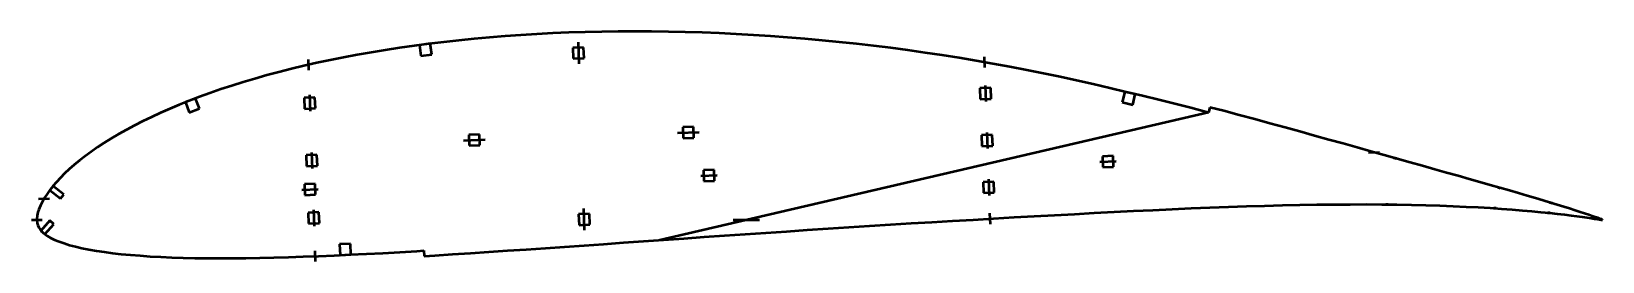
# Model space of a CAD drawing. Header units: metres. Extents: x -203 to 378, y -15 to 70.
import ezdxf

# ---------------------------------------------------------------- set-up
doc = ezdxf.new("R2010")
doc.units = ezdxf.units.M
for name, color, linetype, lineweight in [('FoilLayer', 1, 'Continuous', 50), ('StringerLayer', 1, 'Continuous', 50), ('SubLayer', 1, 'Continuous', 50)]:
    doc.layers.add(name, color=color, linetype=linetype, lineweight=lineweight)

msp = doc.modelspace()

# ---------------------------------------------------------------- linework, layer by layer
at = {"layer": 'FoilLayer'}
for p, q in [((-61.9, 64.33), (-67.28, 63.57)), ((-56.45, 65.05), (-61.9, 64.33)), ((-50.93, 65.72), (-56.45, 65.05)), ((-45.34, 66.35), (-50.93, 65.72)), ((-39.7, 66.91), (-45.34, 66.35)), ((-34, 67.41), (-39.7, 66.91)), ((-28.22, 67.87), (-34, 67.41)), ((-22.38, 68.28), (-28.22, 67.87)), ((-16.49, 68.64), (-22.38, 68.28)), ((-10.55, 68.95), (-16.49, 68.64)), ((-4.58, 69.19), (-10.55, 68.95)), ((1.45, 69.38), (-4.58, 69.19)), ((7.53, 69.52), (1.45, 69.38)), ((13.65, 69.6), (7.53, 69.52)), ((19.81, 69.64), (13.65, 69.6)), ((25.99, 69.62), (19.81, 69.64)), ((32.2, 69.54), (25.99, 69.62)), ((38.44, 69.4), (32.2, 69.54)), ((44.71, 69.21), (38.44, 69.4)), ((51.01, 68.96), (44.71, 69.21)), ((57.32, 68.67), (51.01, 68.96)), ((63.65, 68.32), (57.32, 68.67)), ((69.99, 67.9), (63.65, 68.32)), ((76.34, 67.43), (69.99, 67.9)), ((82.7, 66.92), (76.34, 67.43)), ((89.07, 66.34), (82.7, 66.92)), ((95.44, 65.72), (89.07, 66.34)), ((101.8, 65.05), (95.44, 65.72)), ((108.15, 64.31), (101.8, 65.05)), ((114.5, 63.53), (108.15, 64.31)), ((-92.95, 59.04), (-97.83, 58)), ((-87.97, 60.04), (-92.95, 59.04)), ((-82.92, 61), (-87.97, 60.04)), ((-77.78, 61.91), (-82.92, 61)), ((-72.57, 62.76), (-77.78, 61.91)), ((-67.28, 63.57), (-72.57, 62.76)), ((120.84, 62.68), (114.5, 63.53)), ((127.17, 61.79), (120.84, 62.68)), ((133.49, 60.85), (127.17, 61.79)), ((139.79, 59.85), (133.49, 60.85)), ((146.07, 58.8), (139.79, 59.85)), ((152.32, 57.7), (146.07, 58.8)), ((-116.4, 53.43), (-120.81, 52.17)), ((-111.89, 54.64), (-116.4, 53.43)), ((-107.3, 55.81), (-111.89, 54.64)), ((-102.62, 56.93), (-107.3, 55.81)), ((-97.83, 58), (-102.62, 56.93)), ((158.57, 56.54), (152.32, 57.7)), ((164.79, 55.34), (158.57, 56.54)), ((170.99, 54.1), (164.79, 55.34)), ((177.15, 52.82), (170.99, 54.1)), ((183.28, 51.48), (177.15, 52.82)), ((-137.4, 46.85), (-141.29, 45.43)), ((-133.41, 48.23), (-137.4, 46.85)), ((-129.32, 49.58), (-133.41, 48.23)), ((-125.11, 50.9), (-129.32, 49.58)), ((-120.81, 52.17), (-125.11, 50.9)), ((189.4, 50.1), (183.28, 51.48)), ((195.5, 48.68), (189.4, 50.1)), ((201.58, 47.24), (195.5, 48.68)), ((207.63, 45.79), (201.58, 47.24)), ((-152.3, 41.02), (-155.73, 39.5)), ((-148.75, 42.51), (-152.3, 41.02)), ((-145.07, 43.98), (-148.75, 42.51)), ((-141.29, 45.43), (-145.07, 43.98)), ((213.65, 44.32), (207.63, 45.79)), ((219.6, 42.83), (213.65, 44.32)), ((225.51, 41.33), (219.6, 42.83)), ((231.38, 39.81), (225.51, 41.33)), ((232.55, 41.57), (232.04, 39.64)), ((237.7, 40.22), (232.55, 41.57)), ((-162.27, 36.4), (-165.37, 34.82)), ((-159.06, 37.96), (-162.27, 36.4)), ((-155.73, 39.5), (-159.06, 37.96)), ((232.04, 39.64), (29.07, -7.54)), ((232.04, 39.64), (231.38, 39.81)), ((243.47, 38.69), (237.7, 40.22)), ((249.16, 37.16), (243.47, 38.69)), ((254.8, 35.62), (249.16, 37.16)), ((260.38, 34.09), (254.8, 35.62)), ((-173.91, 30.04), (-176.51, 28.42)), ((-171.2, 31.64), (-173.91, 30.04)), ((-168.34, 33.24), (-171.2, 31.64)), ((-165.37, 34.82), (-168.34, 33.24)), ((265.88, 32.58), (260.38, 34.09)), ((271.31, 31.09), (265.88, 32.58)), ((276.64, 29.61), (271.31, 31.09)), ((281.89, 28.14), (276.64, 29.61)), ((-183.58, 23.52), (-185.68, 21.9)), ((-181.35, 25.15), (-183.58, 23.52)), ((-178.98, 26.79), (-181.35, 25.15)), ((-176.51, 28.42), (-178.98, 26.79)), ((287.05, 26.7), (281.89, 28.14)), ((292.11, 25.28), (287.05, 26.7)), ((297.07, 23.89), (292.11, 25.28)), ((301.92, 22.53), (297.07, 23.89)), ((-189.48, 18.68), (-191.19, 17.07)), ((-187.65, 20.29), (-189.48, 18.68)), ((-185.68, 21.9), (-187.65, 20.29)), ((306.66, 21.19), (301.92, 22.53)), ((311.27, 19.89), (306.66, 21.19)), ((315.77, 18.62), (311.27, 19.89)), ((320.14, 17.38), (315.77, 18.62)), ((-195.56, 12.36), (-196.75, 10.83)), ((-194.23, 13.9), (-195.56, 12.36)), ((-192.77, 15.48), (-194.23, 13.9)), ((-191.19, 17.07), (-192.77, 15.48)), ((324.39, 16.19), (320.14, 17.38)), ((328.49, 15.03), (324.39, 16.19)), ((332.45, 13.9), (328.49, 15.03)), ((336.27, 12.82), (332.45, 13.9)), ((339.93, 11.77), (336.27, 12.82)), ((343.45, 10.77), (339.93, 11.77)), ((-199.53, 6.52), (-200.16, 5.24)), ((-198.73, 7.93), (-199.53, 6.52)), ((-197.81, 9.36), (-198.73, 7.93)), ((-196.75, 10.83), (-197.81, 9.36)), ((346.8, 9.81), (343.45, 10.77)), ((349.99, 8.88), (346.8, 9.81)), ((353.02, 7.98), (349.99, 8.88)), ((355.89, 7.13), (353.02, 7.98)), ((358.59, 6.31), (355.89, 7.13)), ((361.13, 5.53), (358.59, 6.31)), ((-201.48, 0.17), (-201.49, -0.08)), ((-201.34, 1.51), (-201.48, 0.17)), ((-201.08, 2.82), (-201.34, 1.51)), ((-200.71, 3.82), (-201.08, 2.82)), ((-200.16, 5.24), (-200.71, 3.82)), ((137.37, -0.42), (144.97, 0.02)), ((144.97, 0.02), (152.55, 0.47)), ((152.55, 0.47), (160.1, 0.91)), ((160.1, 0.91), (167.62, 1.32)), ((167.62, 1.32), (175.07, 1.72)), ((175.07, 1.72), (182.47, 2.11)), ((182.47, 2.11), (189.82, 2.51)), ((189.82, 2.51), (197.12, 2.89)), ((197.12, 2.89), (204.36, 3.24)), ((204.36, 3.24), (211.52, 3.57)), ((211.52, 3.57), (218.61, 3.9)), ((218.61, 3.9), (225.62, 4.22)), ((225.62, 4.22), (232.57, 4.51)), ((232.57, 4.51), (239.43, 4.76)), ((239.43, 4.76), (246.19, 4.98)), ((246.19, 4.98), (252.84, 5.19)), ((252.84, 5.19), (259.41, 5.37)), ((259.41, 5.37), (265.87, 5.51)), ((265.87, 5.51), (272.2, 5.59)), ((272.2, 5.59), (278.38, 5.65)), ((278.38, 5.65), (284.44, 5.69)), ((284.44, 5.69), (290.37, 5.7)), ((290.37, 5.7), (296.16, 5.66)), ((296.16, 5.66), (301.78, 5.58)), ((301.78, 5.58), (307.23, 5.48)), ((307.23, 5.48), (312.52, 5.36)), ((312.52, 5.36), (317.64, 5.21)), ((317.64, 5.21), (322.59, 5.02)), ((322.59, 5.02), (327.35, 4.81)), ((327.35, 4.81), (331.91, 4.59)), ((331.91, 4.59), (336.29, 4.34)), ((336.29, 4.34), (340.49, 4.08)), ((340.49, 4.08), (344.46, 3.77)), ((344.46, 3.77), (348.22, 3.47)), ((348.22, 3.47), (351.76, 3.16)), ((351.76, 3.16), (355.1, 2.85)), ((355.1, 2.85), (358.22, 2.53)), ((358.22, 2.53), (361.11, 2.22)), ((361.11, 2.22), (363.78, 1.9)), ((363.5, 4.8), (361.13, 5.53)), ((365.69, 4.1), (363.5, 4.8)), ((363.78, 1.9), (366.21, 1.59)), ((367.72, 3.45), (365.69, 4.1)), ((366.21, 1.59), (368.42, 1.3)), ((369.57, 2.85), (367.72, 3.45)), ((368.42, 1.3), (370.38, 1.03)), ((371.24, 2.3), (369.57, 2.85)), ((370.38, 1.03), (372.12, 0.79)), ((372.74, 1.8), (371.24, 2.3)), ((372.12, 0.79), (373.63, 0.58)), ((374.06, 1.35), (372.74, 1.8)), ((373.63, 0.58), (374.92, 0.39)), ((375.19, 0.97), (374.06, 1.35)), ((374.92, 0.39), (375.97, 0.23)), ((376.13, 0.64), (375.19, 0.97)), ((375.97, 0.23), (376.8, 0.1)), ((376.88, 0.38), (376.13, 0.64)), ((376.8, 0.1), (377.39, 0.01)), ((377.43, 0.19), (376.88, 0.38)), ((377.39, 0.01), (377.76, -0.04)), ((377.77, 0.07), (377.43, 0.19)), ((377.89, 0.03), (377.77, 0.07)), ((377.89, -0.06), (377.89, 0.03)), ((-201.49, -0.08), (-201.39, -1.23)), ((-201.39, -1.23), (-201.15, -2.05)), ((-201.15, -2.05), (-200.77, -2.85)), ((-200.77, -2.85), (-200.22, -3.67)), ((-200.22, -3.67), (-199.52, -4.47)), ((-199.52, -4.47), (-198.65, -5.25)), ((-198.65, -5.25), (-197.63, -6)), ((53.03, -5.85), (60.64, -5.34)), ((60.64, -5.34), (68.27, -4.82)), ((68.27, -4.82), (75.92, -4.3)), ((75.92, -4.3), (83.6, -3.77)), ((83.6, -3.77), (91.31, -3.27)), ((91.31, -3.27), (99, -2.78)), ((99, -2.78), (106.69, -2.3)), ((106.69, -2.3), (114.37, -1.81)), ((114.37, -1.81), (122.06, -1.33)), ((122.06, -1.33), (129.73, -0.87)), ((129.73, -0.87), (137.37, -0.42)), ((377.76, -0.04), (377.89, -0.06)), ((-197.63, -6), (-196.41, -6.71)), ((-196.41, -6.71), (-194.95, -7.4)), ((-194.95, -7.4), (-193.26, -8.07)), ((-193.26, -8.07), (-191.37, -8.73)), ((-191.37, -8.73), (-189.36, -9.36)), ((-189.36, -9.36), (-187.17, -9.95)), ((-187.17, -9.95), (-184.79, -10.48)), ((-184.79, -10.48), (-182.21, -10.99)), ((-182.21, -10.99), (-179.45, -11.47)), ((-179.45, -11.47), (-176.55, -11.92)), ((-67.19, -11.96), (-60.82, -11.57)), ((-60.82, -11.57), (-58.25, -11.42)), ((-58.25, -11.42), (-58.14, -13.42)), ((-34.19, -11.91), (-27.32, -11.44)), ((-27.32, -11.44), (-20.35, -10.97)), ((-20.35, -10.97), (-13.3, -10.51)), ((-13.3, -10.51), (-6.19, -10.01)), ((-6.19, -10.01), (0.99, -9.5)), ((0.99, -9.5), (8.26, -8.98)), ((8.26, -8.98), (15.6, -8.46)), ((15.6, -8.46), (22.99, -7.96)), ((22.99, -7.96), (30.42, -7.44)), ((30.42, -7.44), (37.91, -6.91)), ((37.91, -6.91), (45.45, -6.37)), ((45.45, -6.37), (53.03, -5.85)), ((-176.55, -11.92), (-173.49, -12.33)), ((-173.49, -12.33), (-170.26, -12.68)), ((-170.26, -12.68), (-166.83, -12.99)), ((-166.83, -12.99), (-163.23, -13.28)), ((-163.23, -13.28), (-159.49, -13.54)), ((-159.49, -13.54), (-155.62, -13.77)), ((-155.62, -13.77), (-151.58, -13.94)), ((-151.58, -13.94), (-147.38, -14.06)), ((-147.38, -14.06), (-143.01, -14.16)), ((-143.01, -14.16), (-138.5, -14.23)), ((-138.5, -14.23), (-133.85, -14.26)), ((-133.85, -14.26), (-129.06, -14.24)), ((-129.06, -14.24), (-124.11, -14.17)), ((-124.11, -14.17), (-119, -14.08)), ((-119, -14.08), (-113.75, -13.97)), ((-113.75, -13.97), (-108.39, -13.83)), ((-108.39, -13.83), (-102.9, -13.65)), ((-102.9, -13.65), (-97.27, -13.43)), ((-97.27, -13.43), (-91.48, -13.17)), ((-91.48, -13.17), (-85.57, -12.91)), ((-85.57, -12.91), (-79.55, -12.62)), ((-79.55, -12.62), (-73.44, -12.31)), ((-73.44, -12.31), (-67.19, -11.96)), ((-58.14, -13.42), (-54.21, -13.19)), ((-54.21, -13.19), (-47.63, -12.79)), ((-47.63, -12.79), (-40.96, -12.37)), ((-40.96, -12.37), (-34.19, -11.91))]:
    msp.add_line(p, q, dxfattribs=at)
at = {"layer": 'StringerLayer'}
for p, q in [((-55.89, 65.12), (-59.86, 64.6)), ((-59.86, 64.6), (-59.34, 60.64)), ((-55.37, 61.16), (-55.89, 65.12)), ((-59.34, 60.64), (-55.37, 61.16)), ((201.07, 47.36), (200.13, 43.47)), ((204.96, 46.43), (201.07, 47.36)), ((-142.76, 44.86), (-146.49, 43.44)), ((-146.49, 43.44), (-145.06, 39.7)), ((-145.06, 39.7), (-141.33, 41.13)), ((-141.33, 41.13), (-142.76, 44.86)), ((200.13, 43.47), (204.02, 42.54)), ((204.02, 42.54), (204.96, 46.43)), ((-195.47, 12.46), (-196.71, 10.89)), ((-191.54, 9.38), (-195.47, 12.46)), ((-196.71, 10.89), (-192.77, 7.8)), ((-192.77, 7.8), (-191.54, 9.38)), ((-196.67, -0.31), (-199.99, -4.05)), ((-199.99, -4.05), (-198.5, -5.38)), ((-198.5, -5.38), (-195.18, -1.64)), ((-195.18, -1.64), (-196.67, -0.31)), ((-85.47, -8.9), (-89.47, -9.08)), ((-89.47, -9.08), (-89.29, -13.07)), ((-85.29, -12.9), (-85.47, -8.9)), ((-89.29, -13.07), (-85.29, -12.9))]:
    msp.add_line(p, q, dxfattribs=at)
at = {"layer": 'SubLayer'}
for p, q in [((-1.21, 65.65), (-0.93, 57.66)), ((-101.05, 59.29), (-100.91, 55.29)), ((0.85, 63.72), (-3.14, 63.58)), ((-3.14, 63.58), (-3, 59.58)), ((-3, 59.58), (0.99, 59.72)), ((0.99, 59.72), (0.85, 63.72)), ((149.07, 60.26), (149.21, 56.26)), ((151.47, 48.75), (147.47, 48.61)), ((147.47, 48.61), (147.61, 44.62)), ((149.43, 49.68), (149.64, 43.69)), ((151.61, 44.76), (151.47, 48.75)), ((-98.56, 45.21), (-102.56, 45.07)), ((-102.56, 45.07), (-102.42, 41.07)), ((-102.42, 41.07), (-98.42, 41.21)), ((-100.59, 46.14), (-100.38, 40.14)), ((-98.42, 41.21), (-98.56, 45.21)), ((147.61, 44.62), (151.61, 44.76)), ((-43.58, 29.36), (-35.58, 29.64)), ((-37.65, 31.57), (-41.65, 31.43)), ((-41.65, 31.43), (-41.51, 27.43)), ((-37.51, 27.57), (-37.65, 31.57)), ((35.58, 32.13), (43.58, 32.41)), ((41.51, 34.33), (37.51, 34.19)), ((37.51, 34.19), (37.65, 30.2)), ((37.65, 30.2), (41.65, 30.34)), ((41.65, 30.34), (41.51, 34.33)), ((152.07, 31.39), (148.08, 31.25)), ((148.08, 31.25), (148.22, 27.26)), ((150.04, 32.32), (150.25, 26.33)), ((152.21, 27.39), (152.07, 31.39)), ((-97.82, 23.98), (-101.82, 23.84)), ((-101.82, 23.84), (-101.68, 19.84)), ((-99.85, 24.91), (-99.64, 18.91)), ((-97.68, 19.98), (-97.82, 23.98)), ((-41.51, 27.43), (-37.51, 27.57)), ((148.22, 27.26), (152.21, 27.39)), ((196.81, 23.58), (192.81, 23.44)), ((192.81, 23.44), (192.95, 19.44)), ((196.94, 19.58), (196.81, 23.58)), ((291.3, 24.87), (295.3, 25.01)), ((-101.68, 19.84), (-97.68, 19.98)), ((49.16, 18.42), (45.17, 18.28)), ((45.17, 18.28), (45.31, 14.28)), ((49.3, 14.42), (49.16, 18.42)), ((191.88, 21.4), (197.87, 21.61)), ((192.95, 19.44), (196.94, 19.58)), ((301.04, 22.26), (301.33, 23.21)), ((-98.48, 13.26), (-102.47, 13.12)), ((-102.47, 13.12), (-102.33, 9.13)), ((-98.34, 9.27), (-98.48, 13.26)), ((44.24, 16.25), (50.23, 16.46)), ((45.31, 14.28), (49.3, 14.42)), ((152.68, 14.03), (148.68, 13.89)), ((148.68, 13.89), (148.82, 9.89)), ((150.65, 14.96), (150.86, 8.96)), ((152.82, 10.03), (152.68, 14.03)), ((339.53, 11.37), (339.83, 12.32)), ((-200.83, 7.69), (-196.83, 7.83)), ((-103.4, 11.09), (-97.41, 11.3)), ((-102.33, 9.13), (-98.34, 9.27)), ((148.82, 9.89), (152.82, 10.03)), ((298.05, 5.13), (298.12, 6.13)), ((358.72, 5.74), (359.03, 6.69)), ((-203.48, 0), (-199.48, 0)), ((-97.08, 2.75), (-101.07, 2.61)), ((-101.07, 2.61), (-100.94, -1.39)), ((-99.11, 3.68), (-98.9, -2.32)), ((-96.94, -1.25), (-97.08, 2.75)), ((3, 2.18), (-0.99, 2.04)), ((-0.99, 2.04), (-0.85, -1.95)), ((1.21, -3.88), (0.93, 4.11)), ((3.14, -1.82), (3, 2.18)), ((56.14, 0), (65.95, 0)), ((151.09, 2.39), (151.23, -1.61)), ((338.06, 3.73), (338.16, 4.72)), ((357.99, 2.06), (358.11, 3.05)), ((-100.94, -1.39), (-96.94, -1.25)), ((-0.85, -1.95), (3.14, -1.82)), ((-98.58, -11.48), (-98.44, -15.47))]:
    msp.add_line(p, q, dxfattribs=at)

doc.saveas('drawing.dxf')
